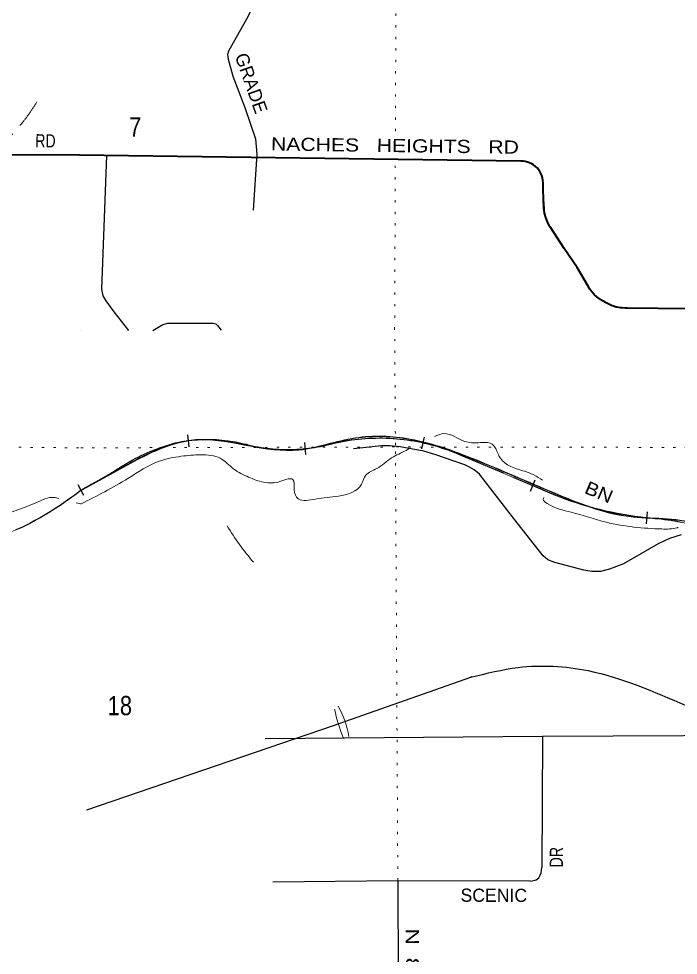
# Model space of a CAD drawing. Header units: feet. Extents: x -6 to 252658, y -374658 to -170635.
# Drawn here: x 93999 to 100005, y -326118 to -317587 of the extents above; entities that cross this region are included whole.
import ezdxf

# ---------------------------------------------------------------- set-up
doc = ezdxf.new("R2010")
doc.units = ezdxf.units.FT
doc.header["$LTSCALE"] = 70
doc.linetypes.add('DOTTED', pattern=[1.5, 0.3, -1.2])
doc.linetypes.add('LONG_DASHED', pattern=[7.5, 6, -1.5])
for name, color, linetype, lineweight in [('26', 7, 'Continuous', 40), ('27', 7, 'Continuous', 13), ('29', 7, 'Continuous', 25), ('30', 7, 'Continuous', 13), ('34', 7, 'Continuous', 25), ('39', 7, 'Continuous', 13), ('55', 7, 'Continuous', 13), ('59', 7, 'Continuous', 13), ('63', 7, 'Continuous', 25), ('7', 7, 'DOTTED', 13)]:
    doc.layers.add(name, color=color, linetype=linetype, lineweight=lineweight)

msp = doc.modelspace()

# ---------------------------------------------------------------- linework, layer by layer
at = {"layer": '26'}
for points in [[(94553.05, -318830.48), (93281, -318827.05), (93254.59, -318830.51), (93224.59, -318831.45), (93194.64, -318829.26), (93165.09, -318823.95), (93136.26, -318815.57), (93108.46, -318804.23), (93082, -318790.05), (93042.3, -318770.28), (92979.33, -318732.02), (92920.71, -318687.4), (92867.07, -318636.89), (92819, -318581.05), (92320, -317923.05), (92307.08, -317909.57), (92288.79, -317886.87), (92272.97, -317862.38), (92259.8, -317836.38), (92249.42, -317809.14), (92241.95, -317780.96), (92237.46, -317752.16), (92236, -317723.05), (92255, -317234.05)], [(98774.33, -319083.43), (98772.63, -319056.91), (98768.86, -319036.52), (98762.96, -319016.6), (98755.02, -318997.4), (98745.11, -318979.14), (98733.35, -318962.01), (98719.86, -318946.2), (98704.79, -318931.9), (98688.31, -318919.24), (98670.6, -318908.38), (98651.85, -318899.43), (98632.26, -318892.49), (98612.06, -318887.63), (98591.46, -318884.92), (98570.69, -318884.37), (94553.05, -318830.48)], [(98775.88, -319142.25), (98774.95, -319106.91), (98774.33, -319083.43)], [(98788.31, -319359.73), (98786.99, -319354.71), (98780.33, -319311.42), (98775.88, -319142.25)], [(100378.29, -320232.7), (99545.16, -320224.03), (99520.33, -320223.77), (99495.16, -320222.03), (99477.86, -320220.69), (99464.54, -320218.24), (99439.48, -320213.63), (99414.54, -320204.68), (99404.64, -320201.13), (99348.22, -320175.39), (99294.8, -320143.9), (99287.88, -320139.47), (99262.46, -320120.75), (99239.14, -320099.47), (99218.17, -320075.88), (99199.78, -320050.22), (99184.18, -320022.78), (99085.18, -319853.28), (98965.95, -319680.79), (98837.33, -319483.92), (98833.38, -319477.16), (98813.67, -319438.04), (98798.15, -319397.08), (98788.31, -319359.73)]]:
    msp.add_lwpolyline(points, dxfattribs=at)
at = {"layer": '27'}
for points in [[(98775.88, -319142.25), (98773.86, -319106.91), (98774.33, -319083.43)], [(98788.31, -319359.73), (98785.94, -319318.28), (98775.88, -319142.25)]]:
    msp.add_lwpolyline(points, dxfattribs=at)
at = {"layer": '29'}
for p, q in [((98767.9, -324123.72), (96243.26, -324146.65)), ((97451.57, -325438.39), (96312.99, -325451.11)), ((98659.88, -325442.23), (97451.57, -325438.39)), ((97451.57, -325438.39), (97460.45, -327375.07))]:
    msp.add_line(p, q, dxfattribs=at)
for points in [[(95324.28, -314269.3), (95074.87, -314257.84), (95056.2, -314267.39), (95047.3, -314283.83), (95052.75, -314313.76), (95069.21, -314352.32), (95124.64, -314419.57), (96048, -315379.8), (96074.91, -315434.58), (96081.84, -315491.61), (96144.67, -317362.65), (96133.78, -317445.64), (96122.83, -317489.48), (96088.25, -317564.35), (95909.51, -317881.9), (95901.01, -317914.16), (95906.49, -317955.26), (95949.16, -318109.53), (96058.78, -318395.05), (96154.39, -318680.58), (96168.16, -318822.35), (96135.25, -319329.56)], [(94799.19, -318833.78), (94752.22, -320051.28), (94764.39, -320110.73), (94790.56, -320155.39), (94866.25, -320256.47), (94999.4, -320426.88)], [(95219.52, -320425.96), (95310.87, -320371.84), (95357.42, -320360.88), (95771.06, -320360.05), (95792.84, -320366.36), (95809.27, -320380.06), (95842.09, -320423.38)], [(100032.92, -322287.83), (99924.31, -322320.9), (99821, -322369.74), (99505.22, -322552.95), (99377.72, -322602.04), (99297.44, -322620.94), (99219.63, -322621.63), (99143.97, -322609.12), (98881.89, -322540.61), (98818.14, -322514.63), (98774.13, -322478.86), (98503.79, -322137.17), (98195.99, -321735.04), (98145.56, -321694.88), (98096.83, -321668.89), (98061.41, -321649.99), (97787.52, -321555.49), (97688.36, -321527.14), (97471.14, -321486.98), (97379.05, -321477.53), (97303.5, -321477.53), (97048.5, -321505.88)], [(100697.05, -324114.79), (98767.9, -324123.72), (98764.26, -325318.63)], [(98659.88, -325442.23), (98701.25, -325434.58), (98710.69, -325429.85), (98734.31, -325413.32), (98744.94, -325394.41), (98757.92, -325368.43), (98764.26, -325318.63)]]:
    msp.add_lwpolyline(points, dxfattribs=at)
at = {"layer": '34'}
for p, q in [((94552.02, -321890.12), (95111.49, -321582.16)), ((94552.54, -321891.35), (95112, -321583.41))]:
    msp.add_line(p, q, dxfattribs=at)
at = {"layer": '34', "lineweight": 13}
msp.add_line((98023.32, -321562.4), (98898.15, -321932.19), dxfattribs=at)
at = {"layer": '34'}
msp.add_lwpolyline([(94617.87, -324791.82), (96865.12, -324025.45), (98117.21, -323585.61)], dxfattribs=at)
at = {"layer": '34', "linetype": 'LONG_DASHED', "lineweight": 13}
msp.add_arc((92719.59, -317479.84), 1683.69, 266.57398, 329.1274, dxfattribs=at)
at = {"layer": '34', "lineweight": 13}
for centre, radius, start, end in [((95714.33, -322843.2), 1423.32, 74.55664, 99.24039), ((97285.53, -323235.33), 1828.4, 66.2018, 105.39413), ((95866.16, -323131.31), 1735.16, 102.66316, 123.38444), ((96449.44, -319952.98), 1559.49, 256.80041, 282.99694), ((91679.89, -316479.68), 6124.66, 298.10313, 301.84478), ((92664.42, -319449.03), 3087.66, 296.18555, 307.89321), ((100049.33, -319002.68), 3147.58, 248.54728, 265.37784), ((99665.61, -323912.57), 1777.32, 66.06597, 85.80315), ((93236.35, -320441.83), 1945.82, 282.23091, 293.97261)]:
    msp.add_arc(centre, radius, start, end, dxfattribs=at)
msp.add_ellipse((73367.13, -255076.04), major_axis=(46274.72, -56255.74), ratio=0.999794, start_param=5.9263034, end_param=5.9415825, dxfattribs=at)
at = {"layer": '34'}
for points in [[(95113.5, -321582.16), (95324.09, -321487.51), (95653.16, -321418.8), (96092.86, -321474.43), (96550.59, -321511.96), (97064.26, -321404.87), (97564.09, -321416.24), (98148.54, -321600.18), (98873.72, -321906.4), (99554.57, -322118.33), (100168.91, -322185.78), (100695.27, -322444.09), (101125.01, -322551.95), (102000.19, -322554.82), (102672.76, -322634.24), (103174.69, -322695.84), (103754.62, -322594.7), (104273.92, -322262.75), (104572.17, -321784.51), (104765.85, -321200), (104953.5, -320605.45), (105029.36, -320366.42)], [(95114.01, -321583.41), (95324.59, -321488.76), (95653.67, -321420.05), (96093.37, -321475.64), (96551.09, -321513.14), (97064.76, -321406.03), (97564.6, -321417.38), (98149.05, -321601.25), (98874.24, -321907.38), (99555.1, -322119.23), (100169.45, -322186.64), (100695.83, -322444.87), (101125.57, -322552.68), (102000.75, -322555.5), (102673.33, -322634.87), (103175.26, -322696.43), (103755.18, -322595.27), (104274.46, -322263.35), (104572.69, -321785.17), (104766.34, -321200.75), (104953.97, -320606.29), (105029.82, -320367.3)], [(98115.22, -323585.63), (98548.57, -323496.35), (99183.43, -323525.1), (100075.72, -323841.76), (100930.39, -324194.97), (101642.96, -324549.83), (102129.72, -324939.41), (102582.44, -325505.91), (103166.92, -326399.91)]]:
    msp.add_spline(points, degree=3, dxfattribs=at)
at = {"layer": '39'}
msp.add_line((94522.51, -321995.88), (94566.79, -322006.87), dxfattribs=at)
for points in [[(98769.99, -321789.25), (98689.76, -321742.05), (98590.65, -321704.3), (98384.93, -321590.78), (98310.03, -321462.52), (98185.46, -321449.06), (98060.9, -321437.61), (97871.8, -321366.18), (97786.67, -321392.76)], [(97565.76, -321495.43), (97527.09, -321518.59), (97394.87, -321587.57), (97258.76, -321684.7), (97160.64, -321745.47), (97120.86, -321828.07), (96910.5, -321935.61), (96701.77, -321962.76), (96545.11, -321959.5), (96506.58, -321877.29), (96494.09, -321782.89), (96451.9, -321779.08), (96377.71, -321803.56), (96229.13, -321808.3), (96092.36, -321762.74), (95957.47, -321689.04), (95834.52, -321591.16), (95657.65, -321559.87), (95478.98, -321572.8), (95276.37, -321618), (94993.93, -321774.13), (94565.74, -322007.44)], [(93516.55, -322290.23), (93655.86, -322194.65), (93804.04, -322129.39), (93974.33, -322066.01), (94154.61, -321996.54), (94320.97, -321947.25), (94362.56, -321956.04)], [(100004.21, -322220.97), (99994.41, -322224.04), (99855.89, -322234.77), (99351.65, -322173.33), (99029.82, -322082.03), (98810.56, -322002.71), (98776.23, -321962.69), (98780.29, -321949.27)]]:
    msp.add_spline(points, degree=3, dxfattribs=at)
at = {"layer": '55'}
for centre, major_axis, start_param, end_param in [((98032.7, -320913.11), (1589.03, -1926.59), 4.5667456, 4.730784), ((98550.99, -323510.23), (1091.69, -1323.58), 4.2382677, 4.3957177), ((96237.75, -324236), (492.64, -597.26), 1.0251017, 1.4031735)]:
    msp.add_ellipse(centre, major_axis=major_axis, ratio=0.999794, start_param=start_param, end_param=end_param, dxfattribs=at)
at = {"layer": '59'}
msp.add_line((94560.88, -320430.48), (94560.4, -320429.83), dxfattribs=at)
at = {"layer": '63'}
for p, q in [((95551.57, -321485.76), (95537.8, -321376.01)), ((97670.32, -321505.39), (97693.86, -321397.31)), ((96613.38, -321557.68), (96602.92, -321447.57)), ((94591.56, -321928.69), (94538.59, -321831.59)), ((98658.95, -321889.16), (98702.02, -321787.28)), ((99714.62, -322188.84), (99725.46, -322078.76))]:
    msp.add_line(p, q, dxfattribs=at)
at = {"layer": '63', "linetype": 'LONG_DASHED'}
for points in [[(94565.63, -321880.64), (94634.21, -321843.22), (94727.31, -321791.17), (94819.44, -321737.55), (94910.79, -321681.53), (94929.13, -321669.62), (94954.7, -321653.55), (94980.69, -321637.74), (95006.83, -321622.62), (95033.39, -321607.75), (95060.1, -321593.56), (95087.05, -321579.67), (95114.12, -321566.3), (95141.65, -321553.35), (95169.31, -321541.09), (95197.07, -321529.16), (95225.27, -321517.65), (95253.42, -321506.71), (95281.85, -321496.23), (95310.6, -321486.38), (95339.26, -321476.92), (95368.2, -321467.92), (95397.47, -321459.57), (95426.63, -321451.59), (95455.93, -321444.13), (95485.56, -321437.28), (95502.46, -321434.59), (95527.05, -321431.18), (95551.7, -321428.09), (95576.37, -321425.45), (95601.2, -321423.3), (95625.92, -321421.55), (95650.83, -321420.16), (95675.6, -321419.32), (95700.56, -321418.82), (95725.36, -321418.89), (95750.23, -321419.25), (95774.99, -321420.03), (95799.91, -321421.3), (95824.68, -321423.12), (95849.38, -321425.21), (95874.23, -321427.79), (95898.83, -321430.74), (95923.46, -321434.15), (95948.07, -321438.14), (95972.46, -321442.36), (95996.88, -321447.05), (96021.29, -321452.31), (96045.48, -321457.81), (96069.56, -321463.72), (96093.61, -321470.22), (96098.75, -321471.44), (96125.37, -321477.3), (96152.07, -321482.81), (96178.79, -321487.68), (96205.59, -321492.21), (96232.43, -321496.25), (96259.47, -321499.76), (96286.4, -321502.82), (96313.57, -321505.51), (96340.6, -321507.59), (96367.86, -321509.29), (96394.98, -321510.39), (96422.2, -321511.15), (96449.29, -321511.44), (96476.58, -321511.23), (96503.75, -321510.4), (96530.83, -321509.26), (96558.12, -321507.6), (96585.15, -321505.52), (96612.22, -321502.95), (96639.31, -321499.73), (96666.17, -321496.26), (96693.08, -321492.28), (96720.01, -321487.67), (96746.72, -321482.78), (96773.31, -321477.45), (96799.9, -321471.47), (96808.49, -321469.18), (96839.49, -321460.97), (96870.55, -321453.51), (96901.59, -321446.63), (96932.92, -321440.04), (96964.31, -321434.19), (96995.7, -321428.93), (97027.44, -321424.14), (97058.99, -321419.97), (97090.66, -321416.16), (97122.56, -321413.04), (97154.28, -321410.56), (97186.15, -321408.6), (97217.98, -321407.04), (97250.04, -321406.18), (97281.86, -321405.77), (97313.92, -321406.08), (97345.73, -321406.84), (97377.72, -321408.11), (97409.53, -321410.03), (97441.34, -321412.52), (97473.08, -321415.41), (97504.88, -321419.06)], [(97504.88, -321419.06), (97536.62, -321423.12), (97568.18, -321427.81), (97599.68, -321432.9), (97631.07, -321438.81), (97662.39, -321445.12), (97693.48, -321451.89), (97724.56, -321459.24), (97755.47, -321467.22), (97786.37, -321475.79), (97816.98, -321484.63), (97847.49, -321494.3), (97877.74, -321504.41), (97907.94, -321514.94), (97937.73, -321525.99), (97967.58, -321537.78), (97997.12, -321549.86), (98023.75, -321561.39), (98898.56, -321931.18), (98920.9, -321939.89), (98972.28, -321958.98), (99024.19, -321977.62), (99076.3, -321994.96), (99128.5, -322011.32), (99181.22, -322027.23), (99234.15, -322041.85), (99287.16, -322055.48), (99340.83, -322068.36), (99394.3, -322080.13), (99448, -322091.33), (99502.18, -322101.35), (99556.18, -322110.27), (99610.53, -322118.33), (99664.85, -322125.66), (99719.65, -322131.85), (99774.12, -322137.22), (99795.76, -322138.93), (99818.5, -322140.76), (99849.52, -322143.63), (99880.26, -322147.15), (99911.18, -322151.15), (99941.8, -322155.79), (99972.44, -322160.83), (100002.87, -322166.36), (100033.41, -322172.52)], [(94566.5, -321880.41), (94552.38, -321893.78), (94509.28, -321926.5), (94465.68, -321958.09), (94421.8, -321989.12), (94376.99, -322019.57), (94332.06, -322049.05), (94286.47, -322077.81), (94240.08, -322105.58), (94193.72, -322132.66), (94146.69, -322159.02), (94098.86, -322184.4), (94051.06, -322209.08), (94027.4, -322220.8), (94004.26, -322230.86), (93973.04, -322243.99)]]:
    msp.add_lwpolyline(points, dxfattribs=at)
at = {"layer": '7'}
for p, q in [((97422.45, -320416.71), (97428.37, -318845.75)), ((92109.92, -321474.38), (94564.04, -321495.9))]:
    msp.add_line(p, q, dxfattribs=at)
for points in [[(97429.28, -318612.02), (97438.87, -316142.22), (97416.17, -314637.76)], [(97465.11, -327683.65), (97458.95, -326800.46), (97429.42, -321470.61), (97422.45, -320416.71)], [(94564.04, -321495.9), (97440.34, -321487.86), (102719.3, -321496.3), (103407.75, -321506.07)]]:
    msp.add_lwpolyline(points, dxfattribs=at)

# ---------------------------------------------------------------- texts
at = {"layer": '27'}
for s, rotation, width, p in [('RD', 359.32, 0.8, (94149.02, -318758.29)), ('NACHES   HEIGHTS   RD', 359.232, 1.2, (96295.86, -318787.03))]:
    msp.add_text(s, height=120, rotation=rotation, dxfattribs=dict(at, width=width)).set_placement(p)
at = {"layer": '30'}
for s, rotation, p in [('GRADE', 289.461, (95965.25, -317925.46)), ('SCENIC', 359.818, (98022.38, -325630.35))]:
    msp.add_text(s, height=120, rotation=rotation, dxfattribs=at).set_placement(p)
for s, rotation, width, p in [('DR', 89.825, 0.8, (98954.64, -325317.12)), ('N  80TH  AVE', 270.317, 1.3, (97523.18, -325873.66))]:
    msp.add_text(s, height=120, rotation=rotation, dxfattribs=dict(at, width=width)).set_placement(p)
at = {"layer": '63', "width": 1.15}
msp.add_text('BN', height=120, rotation=337.086, dxfattribs=at).set_placement((99141.87, -321904.47))
at = {"layer": '7', "width": 0.85}
for s, p in [('7', (95004.07, -318661.22)), ('18', (94808.64, -323931.02))]:
    msp.add_text(s, height=175.6, dxfattribs=at).set_placement(p)

doc.saveas('drawing.dxf')
